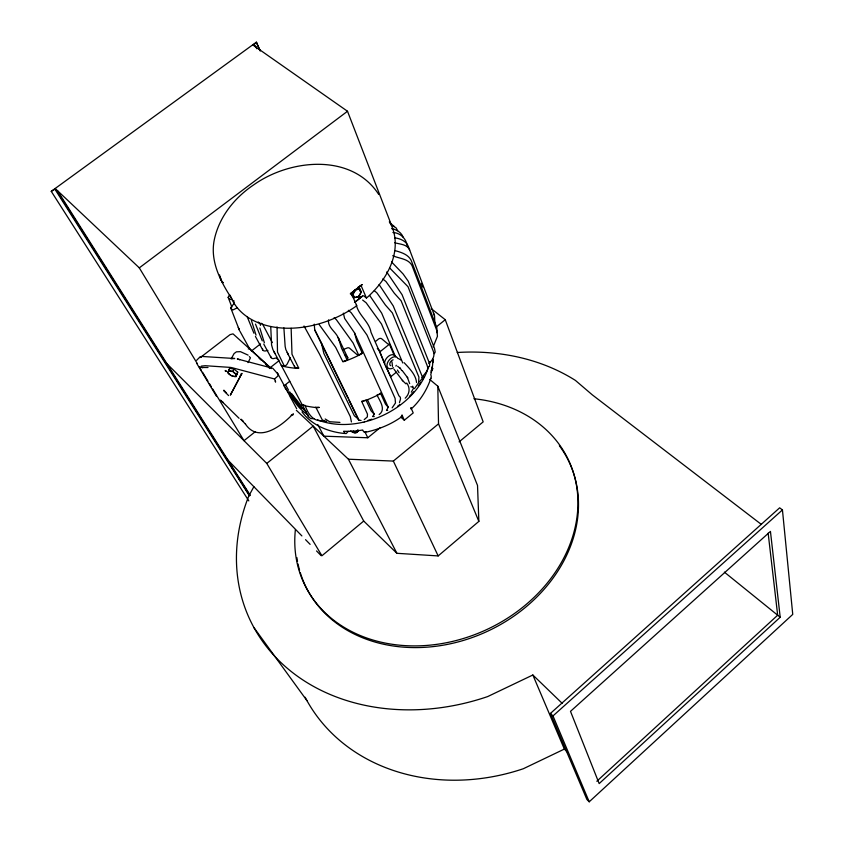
<?xml version="1.0" encoding="UTF-8"?>
<svg xmlns="http://www.w3.org/2000/svg" width="844" height="844" viewBox="0 0 844 844"><rect width="100%" height="100%" fill="white"/><g stroke="black" fill="none" stroke-linecap="round" stroke-linejoin="round"><path stroke-width="1.27" d="M343.35 313.135L344.626 318.431L354.469 332.747L388.229 407.262L386.489 410.395L387.66 410.406M409.667 383.619L407.314 377.205L407.747 377.89L402.366 370.759M416.556 382.554C415.828 374.588 409.298 368.322 404.128 362.677M391.943 361.802L392.544 366.412M291.148 328.305L291.992 354.28L298.681 368.047A3.534 2.574 -26.8 0 1 296.55 368.322A94.032 66.708 -24.7 0 1 282.803 366.201A3.513 2.553 -27.2 0 1 281.252 365.368A93.547 66.359 -24.7 0 0 284.344 366.106A3.513 2.553 -27.2 0 0 287.224 363.922L290.325 357.729M328.58 319.865C327.366 326.881 335.079 331.27 337.8 336.883L347.728 357.656M277.054 326.934L277.497 352.127L284.344 366.106M230.855 375.496L227.912 372.795L229.673 368.311L233.999 369.06L237.723 372.141L235.951 376.614L232.248 376.16M235.951 376.614L237.723 372.141M200.513 367.161L201.41 366.096L205.25 365.716L229.927 367.372A10.181 4.61 28.3 0 1 232.49 367.815L274.543 378.977L275.587 382.11L275.366 381.224M314.263 324.149L314.707 329.856L347.844 397.914M434.829 323.125L434.565 315.804L408.58 247.092C406.544 241.173 400.489 238.578 394.718 237.85M238.609 328.284L239.295 329.983L230.686 307.775L232.606 305.212A3.429 2.374 -27.6 0 0 233.999 302.595L233.788 300.485M231.868 307.058L228.165 297.341L229.167 295.505M229.673 368.311L227.912 372.795M436.918 332.726L436.886 327.852L411.925 262.315C409.635 254.772 401.512 252.367 394.739 250.562M429.438 366.612L429.67 363.806L402.082 294.714L386.668 271.979M199.754 357.571L201.821 356.442L234.727 358.51A10.149 4.663 28.3 0 0 232.089 358.805M430.894 378.249C426.927 389.96 420.249 400.752 411.081 409.097A10.687 2.363 50.9 0 0 410.922 407.652L413.212 412.938L404.308 420.217L400.7 417.041M422.137 377.627C424.026 373.544 429.554 370.811 427.106 365.389L401.132 300.802L394.285 293.195L386.003 281.558L382.786 278.931M395.931 366.127L396.3 365.294M353.531 293.533L355.356 289.587L359.038 289.197M433.172 346.863L437.435 336.323L437.002 331.027L412.009 265.554C408.359 258.58 399.149 258.591 392.692 255.732M360.747 293.142L359.08 295.854M358.025 287.16L359.713 288.542L361.253 292.087L358.436 296.666L354.09 297.721L352.402 296.328L351.368 293.976M434.333 353.678L435.188 352.032L434.512 348.445L408.243 281.21L403.105 273.962L391.553 261.935M414.478 388.651L418.603 382.828L418.909 377.078L392.344 312.892L385.413 305.022L376.941 292.942L374.335 290.631M248.02 362.635L250.446 357.824L249.328 356.59M229.315 371.096L232.828 371.223L233.999 369.06M231.161 358.922L234.094 353.552L236.425 351.832L240.456 351.663L248.136 355.145M253.875 486.703L248.79 495.998A210.082 171.606 -24.7 0 0 288.078 668.944A210.082 171.606 -24.7 0 0 487.705 696.564L532.849 675L562.252 703.39M432.075 369.64L431.463 370.748L432.74 368.796L432.022 367.003M240.034 376.266L240.424 375.612M405.194 398.178C409.562 394.148 410.49 387.976 406.702 383.028M392.165 407.831L395.467 402.989L395.097 398.389L367.003 335.068L351.157 312.691L348.35 310.328M228.46 371.371L228.112 372.742M235.666 376.34L236.025 374.968M367.53 399.834L374.335 414.393L372.499 416.514L374.261 416.598M351.421 421.947L350.302 416.567L319.633 354.353L304.009 325.984M348.234 431.326L346.314 433.499A10.582 3.313 86.1 0 1 343.972 431.864L343.645 431.242A72.542 54.09 -24.7 0 0 362.688 429.997L363.015 430.619A10.624 3.186 86.1 0 0 365.273 432.265L365.948 431.695M379.167 414.573C386.278 409.382 379.747 400.826 377.004 395.045A90.319 65.779 -24.7 0 0 378.186 394.454M355.197 290.8L352.539 294.187L354.09 297.721M196.631 360.304L199.986 356.917M364.218 419.616L367.351 416.873L367.467 414.13L361.707 401.417A90.319 65.779 -24.7 0 0 364.524 400.425M352.085 292.594L351.653 294.102L356.759 305.676L355.788 306.435A87.924 60.968 -24.6 0 1 230.106 295.178M428.9 363.279C432.402 360.631 435.103 356.126 433.478 351.695L408.011 286.707L389.896 268.202M241.152 373.692L241.996 373.417M241.331 374.135L241.975 373.934M596.813 781.259L777.672 615.202L768.156 533.186M780.194 617.238L599.166 783.591L570.502 711.344L770.445 531.393L780.194 617.238L724.384 572.137M589.217 801.8L792.748 614.39L782.441 509.913L779.645 507.824L550.436 713.423L586.886 799.458L589.217 801.8L552.989 715.923L550.436 713.423M350.545 293.723L361.876 284.787M552.989 715.923L782.441 509.913M363.722 521.054L321.912 555.774L266.778 463.43L313.156 426.093L363.722 521.054L396.902 553.305L438.163 555.922L478.854 521.392L477.525 485.458L437.814 386.214L429.934 379.61M459.115 441.855L483.169 421.873L445.263 319.718L431.305 308.682M296.339 410.289L348.414 459.21L393.346 461.077L438.521 423.867L437.814 386.214M357.371 288.542L360.831 285.705L359.586 286.707M317.745 424.511L323.896 436.169L367.784 437.762L379.958 427.834M436.211 327.008L445.263 319.718M377.321 348.551L379.209 350.154A3.524 2.606 -23.9 0 1 379.927 351.821L385.159 365.23L390.835 376.677L396.395 372.183M379.927 351.821L389.422 344.204L394.021 354.955L395.752 356.695M255.194 431.748L244 440.684L212.73 389.063M292.182 414.773C280.662 426.684 258.137 443.258 245.34 423.952M283.795 386.003L289.819 381.224M269.31 368.512L270.249 367.773L249.233 348.308L248.284 349.015M354.491 302.479L362.54 296.128A1.055 0.76 -23.5 0 1 363.964 296.001L366.444 298.027L367.404 297.267A87.924 60.968 -24.6 0 0 389.39 221.497M269.711 368.037L278.931 360.768M358.742 297.943L360.673 296.413M251.385 351.041L260.511 343.898M237.175 307.817L233.049 309.917A6.246 4.336 -27.5 0 1 230.686 307.775M271.409 368.596L233.028 333.876L230.064 334.635L200.461 357.445L201.378 357.128M352.76 292.077L351.494 293.047L355.092 290.325M55.176 188.486L139.302 267.864L347.506 111.26L391.489 225.242M248.811 500.903L51.252 191.345L256.344 42.2L260.311 50.904M54.965 189.109L51.252 191.345M253.464 44.753L256.66 42.422M249.455 495.882L54.691 188.845L56.938 190.966L57.434 190.607L250.373 495.502M255.236 46.642L255.69 46.304L256.745 48.73M274.543 378.977L277.834 376.076L278.14 374.346L272.802 368.29L237.291 358.943A10.149 4.663 28.3 0 1 239.685 359.755M402.155 416.387C391.542 424.247 379.061 429.301 366.201 432.107M357.529 430.967L354.079 432.698L350.397 430.989M358.394 430.461L354.976 432.286M360.251 286.179L361.432 286.401L366.444 298.027M567.136 751.835L564.362 749.082L523.343 768.726A192.379 164.337 -24.8 0 1 305.106 697.218M357.835 296.835L355.261 297.457M356.453 289.819L359.713 288.542M364.313 421.947L363.015 422.243M291.222 415.206L293.332 414.668L293.163 413.571M399.507 402.757C399.096 401.839 402.451 397.746 398.885 395.762L385.94 366.296M313.926 418.719L310.634 418.518L308.545 416.725L272.834 349.437L271.578 344.974L270.766 327.293M326.691 421.409L322.524 420.396L315.772 407.103M323.906 420.344C313.81 422.77 307.765 413.782 305.127 405.352M234.811 376.603L231.636 375.854L228.65 373.681M208.004 367.509L201.769 367.488L202.708 367.71M411.344 392.165L413.486 388.335L412.674 386.172M410.817 386.774L412.526 387.006M344.742 433.499C328.59 432.033 311.858 425.344 302.025 411.904M361.095 420.439L358.7 420.207L348.983 400.256M222.658 282.255L221.814 281.59M339.953 422.39L329.677 421.736L325.193 418.983M394.77 242.766C399.972 244.296 407.293 244.201 409.656 250.056M353.583 432.381L351.41 431.368M231.878 371.539L228.502 370.474M392.903 232.459C400.921 233.018 406.428 238.979 407.483 246.775M391.605 228.629C396.532 229.547 401.248 232.3 403.147 237.143M225.264 370.505L226.635 371.16M225.242 371.022L226.276 371.518M223.396 282.624L222.299 282.181L220.189 277.697M392.555 225.675L396.068 227.848L397.629 230.676M419.595 381.752L422.137 378.576L422.116 376.266L393.262 305.961L379.104 284.565M362.625 300.053L366.138 302.774L381.477 323.98L395.003 355.641M389.432 222.436L394.359 226.53M398.568 358.658L401.037 360.072M223.396 402.525L220.949 400.932M236.563 374.303L233.282 372.204M239.074 418.297L220.495 400.067M253.147 44.521L255.69 46.304M252.694 44.859L347.506 111.26M761.436 524.483L592.277 394.834L575.418 380.412A210.082 171.606 -24.7 0 0 457.226 352.497M334.14 317.661L336.313 319.644L353.13 343.012L358.616 354.976A93.494 66.328 -24.7 0 0 362.266 353.087L356.812 341.113L354.469 332.747M359.555 290.705L361.253 292.087M397.651 366.275L400.035 368.29M345.217 355.06L347.116 356.706A3.555 2.616 -25.1 0 1 347.116 360.008A93.494 66.328 -24.7 0 1 342.769 361.58L335.669 347.338L319.211 324.602M258.222 321.986L260.026 323.611L260.522 325.362M388.229 407.262L385.497 404.149L380.528 393.23A90.319 65.779 -24.7 0 1 379.357 393.842M229.663 299.114L228.165 297.341M228.608 395.593L223.597 390.593M240.719 419.31L245.593 424.163M259.097 358.194L261.028 359.987M265.849 364.46L268.751 367.14M290.283 396.859L306.509 412.02M393.969 369.197L402.725 380.792M402.282 380.37L405.943 383.862M241.247 419.299L243.251 421.23M167.07 363.869L266.778 463.43M235.487 374.029L232.828 371.223M225.981 458.113L301.888 535.919M305.549 539.664L310.128 544.359M316.532 550.932L321.11 555.626M223.892 390.171L226.53 393.114M291.676 393.684L301.361 405.901M284.945 387.86L293.258 398.336M354.237 297.035L353.309 294.946M360.061 289.64L360.968 291.729M378.745 194.458C351.568 152.69 290.03 159.094 253.791 184.794C234.621 197.623 219.155 216.866 214.302 239.728C209.934 260.69 220.062 280.524 231.056 297.594M289.629 391.774L297.193 402.008M253.949 627.609L306.963 700.657M432.74 368.796L431.875 367.467L432.223 368.501M56.938 190.966L249.476 494.964M230.18 464.727L232.976 469.148M235.075 472.45L237.175 475.763M239.274 479.075L241.363 482.388M243.462 485.701L249.054 494.531M397.397 370.052L399.085 372.721M400.056 367.91L401.733 370.579M374.335 414.393L371.022 410.764L365.906 399.908M139.302 267.864L197.085 363.247M199.131 366.623L201.167 369.988M202.528 372.225L207.962 381.203M209.323 383.45L211.369 386.816M216.37 396.1L196.536 363.078M283.89 327.905L285.145 346.399L285.831 349.585L288.479 354.807M239.791 330.964L249.803 349.11M358.7 420.207L358.563 419.278L354.332 415.754L323.874 353.467L321.364 342.843L314.707 329.856M273.889 351.589L275.028 353.668M255.426 336.439L262.737 349.943M277.37 372.826L296.655 408.686M263.75 344.046L270.998 357.539M285.578 384.664L288.564 390.223M262.505 323.99L272.327 342.558M369.756 295.59L381.667 313.113L402.778 362.983M287.139 352.465L294.725 367.045M348.414 459.21L396.902 553.305M307.807 415.269L308.545 416.725M353.235 430.989L354.079 432.698M364.924 431.875L367.784 437.762M321.142 342.39L358.573 419.31M347.116 360.008L341.503 348.097L338.222 337.526L340.048 342.453M393.346 461.077L438.163 555.922M404.308 420.217L401.976 414.953A10.698 2.279 50.9 0 1 401.48 416.82M384.853 363.806L371.012 332.314C369.239 321.627 358.362 315.15 356.347 304.895M256.344 42.2L259.994 50.682M532.849 675L564.362 749.082M247.113 316.521L253.938 333.253M229.262 373.66L229.589 374.43M255.489 324.096L262.262 340.849M221.244 280.556L220.168 276.674M438.521 423.867L478.854 521.392M238.272 327.44L239.232 329.867M421.367 283.373L422.76 287.034M256.017 335.152L251.396 320.393M264.372 342.769L259.825 328.01M433.499 312.871L433.953 314.97M219.619 274.944L219.809 276.22M559.361 445.716A145.653 118.73 -24.7 0 1 490.849 629.677A145.653 118.73 -24.7 0 1 300.306 572.749M299.567 570.249A145.653 118.73 -24.7 0 1 298.016 563.94M297.51 561.397A145.653 118.73 -24.7 0 1 296.888 557.567M473.969 398.758A145.928 118.835 -24.6 0 1 574.827 528.703A145.928 118.835 -24.6 0 1 414.984 645.903A145.928 118.835 -24.6 0 1 295.379 529.705M278.699 359.818A2.405 1.741 -27.2 0 1 277.792 359.407L276.758 358.457A2.004 1.445 -27.4 0 0 274.754 358.289A3.397 2.458 -27.4 0 1 270.787 356.379M261.25 323.252A2.479 1.751 -27.1 0 1 260.026 323.611M267.896 350.555A1.994 1.435 -27.5 0 0 266.451 350.682A3.387 2.426 -27.5 0 1 262.526 348.794M384.621 362.509A6.995 4.389 -50 0 1 388.314 356.421A6.995 4.389 -50 0 1 394.021 354.955M389.422 344.204A3.513 2.595 -23.2 0 1 387.417 343.582L381.72 338.813A2.448 1.804 -23.6 0 0 378.355 339.14A78.408 55.904 -24.7 0 1 375.496 341.461M390.772 376.055A3.45 2.595 -23.9 0 1 390.835 376.677M360.367 297.837A81.14 56.295 -24.6 0 1 355.873 301.382M362.403 296.107A81.108 56.274 -24.6 0 1 360.515 297.721M429.786 361.686A74.283 55.113 -24.7 0 1 429.353 363.701M428.562 366.718A74.283 55.113 -24.7 0 1 427.581 369.735M427.38 370.294A74.283 55.113 -24.7 0 1 364.481 421.916M362.857 422.285A74.283 55.113 -24.7 0 1 317.608 419.858M307.881 414.837A74.283 55.113 -24.7 0 1 292.826 398.516M304.557 409.403A74.62 55.176 -24.7 0 1 294.039 399.581M423.699 377.025A73.534 54.544 -24.7 0 1 422.485 379.304M420.47 382.701A73.534 54.544 -24.7 0 1 418.223 386.024M413.708 391.764A73.534 54.544 -24.7 0 1 409.456 396.321M399.771 404.677A73.534 54.544 -24.7 0 1 397.651 406.207M371.824 419.183A73.534 54.544 -24.7 0 1 368.058 420.344M301.15 408.464A73.534 54.544 -24.7 0 1 297.774 404.709M319.074 407.378A90.319 65.779 -24.7 0 1 316.89 407.209M304.156 405.099A90.319 65.779 -24.7 0 1 302.152 404.582A3.397 2.532 -27.4 0 0 303.629 405.426A90.835 66.159 -24.7 0 0 316.985 407.631A3.408 2.553 -27 0 0 319.043 407.388M361.707 401.417A3.429 2.585 -25.2 0 0 362.551 401.522A90.835 66.159 -24.7 0 0 379.747 394.064A3.429 2.585 -24.5 0 0 380.528 393.23M342.759 361.591A3.555 2.616 -25.1 0 0 343.635 361.686A94.032 66.708 -24.7 0 0 361.454 353.952A3.555 2.616 -24.5 0 0 362.266 353.087M358.616 354.976A3.555 2.616 -24.5 0 1 356.674 354.332L349.574 348.213A2.469 1.815 -24.9 0 0 347.042 348.023A78.893 55.957 -24.7 0 1 343.719 349.353A2.469 1.815 -25 0 0 342.685 349.975M298.702 368.037A93.494 66.328 -24.7 0 1 295.337 367.784A3.534 2.574 -26.8 0 1 294.577 366.106M232.395 299.103A2.426 1.677 -27.4 0 1 229.663 299.114M393.515 367.731A7.005 4.389 -49.9 0 1 387.111 366.518A7.005 4.389 -49.9 0 1 391.057 358.225A7.005 4.389 -49.9 0 1 397.904 358.51M390.772 365.695A3.503 2.194 -49.9 0 1 390.065 362.762A3.503 2.194 -49.9 0 1 393.125 359.839M429.997 379.568A10.508 6.319 7.5 0 0 430.999 375.316L430.767 374.63A72.542 54.09 -24.7 0 0 432.729 359.017L432.961 359.702A10.423 6.372 7.5 0 1 432.856 362.656M357.529 430.377A1.804 1.382 -26.1 0 1 354.87 432.539M357.867 429.786A2.374 1.815 -26.1 0 1 356.632 432.487A2.374 1.815 -26.1 0 1 353.657 431.98M431.094 370.294A2.342 1.772 -22.1 0 1 430.862 372.151M231.098 393.578L230.38 395.119L241.236 374.62L231.098 393.578M361.939 284.713L350.302 293.86A84.748 46.916 -28.7 0 0 361.939 284.713"/></g></svg>
